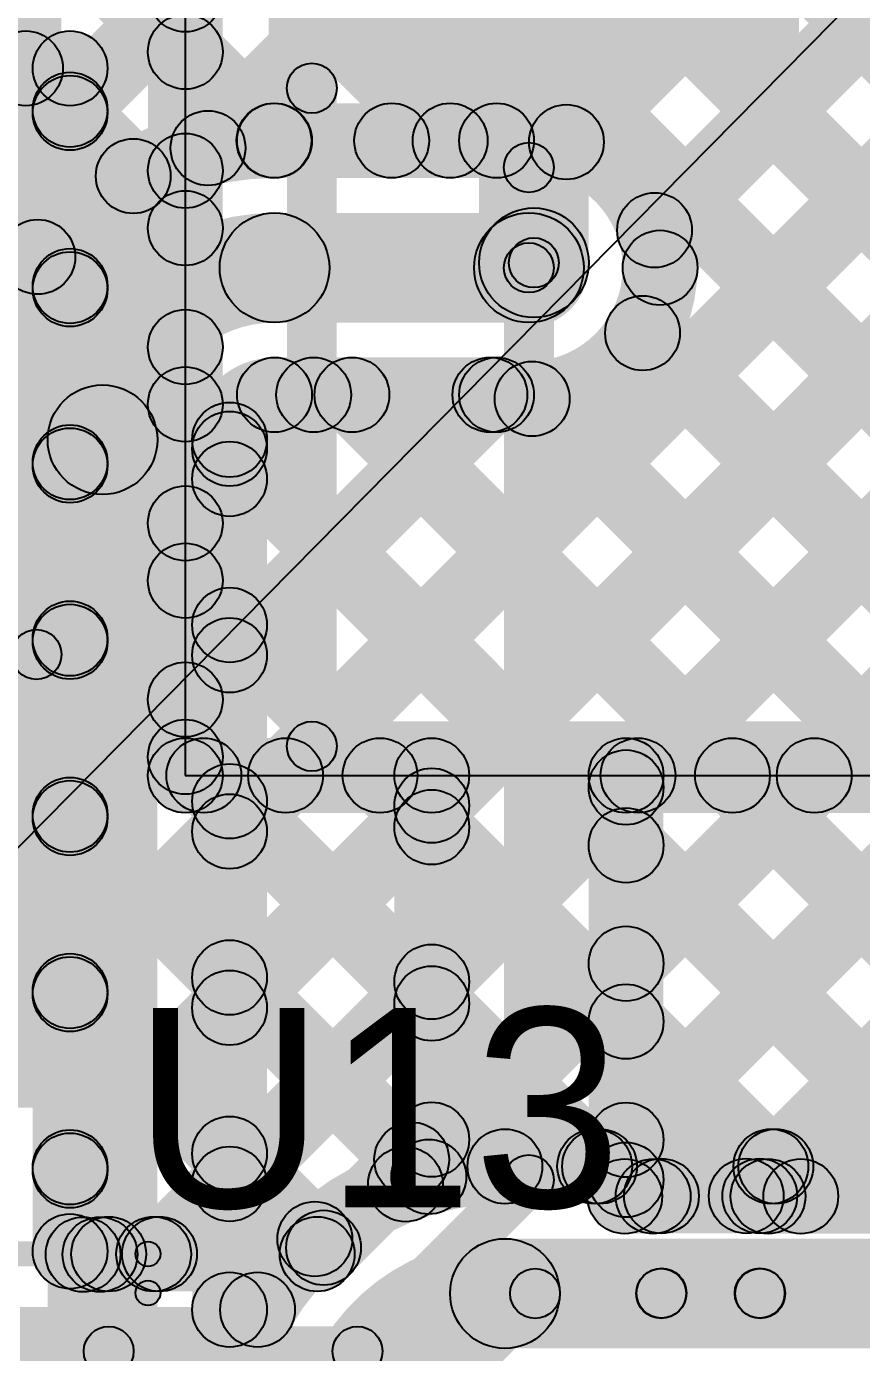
# Model space of a CAD drawing. Header units: millimetres. Extents: x 0 to 210, y 0 to 213.
# Drawn here: x 1.0148 to 1.1823, y 1.0369 to 1.3029 of the extents above; entities that cross this region are included whole.
import ezdxf

# ---------------------------------------------------------------- set-up
doc = ezdxf.new("R2010")
doc.units = ezdxf.units.MM
doc.header["$MEASUREMENT"] = 0
for name, color, linetype in [('BottomLayer', 5, 'Continuous'), ('TopLayer', 1, 'Continuous'), ('TopOverlay', 2, 'Continuous'), ('TopPaste', 8, 'Continuous'), ('TopSolder', 216, 'Continuous'), ('ViaHoleLayer', 16, 'Continuous')]:
    doc.layers.add(name, color=color, linetype=linetype)

# ---------------------------------------------------------------- blocks, each defined once
blk = doc.blocks.new('LT3652EDD_PBF_26')
at = {"layer": 'TopLayer'}
for points in [[(-0.04134, 0.04921), (-0.04134, 0.03937), (-0.0689, 0.03937), (-0.0689, 0.04921)], [(0.0689, 0.04921), (0.0689, 0.03937), (0.04134, 0.03937), (0.04134, 0.04921)], [(0.03248, 0.04685), (0.03248, -0.04685), (-0.03248, -0.04685), (-0.03248, 0.04685)], [(-0.04134, 0.0315), (-0.04134, 0.02165), (-0.0689, 0.02165), (-0.0689, 0.0315)], [(0.0689, 0.0315), (0.0689, 0.02165), (0.04134, 0.02165), (0.04134, 0.0315)], [(-0.04134, 0.01378), (-0.04134, 0.00394), (-0.0689, 0.00394), (-0.0689, 0.01378)], [(0.0689, 0.01378), (0.0689, 0.00394), (0.04134, 0.00394), (0.04134, 0.01378)], [(-0.04134, -0.00394), (-0.04134, -0.01378), (-0.0689, -0.01378), (-0.0689, -0.00394)], [(0.0689, -0.00394), (0.0689, -0.01378), (0.04134, -0.01378), (0.04134, -0.00394)], [(-0.04134, -0.02165), (-0.04134, -0.0315), (-0.0689, -0.0315), (-0.0689, -0.02165)], [(0.0689, -0.02165), (0.0689, -0.0315), (0.04134, -0.0315), (0.04134, -0.02165)], [(-0.04134, -0.03937), (-0.04134, -0.04921), (-0.0689, -0.04921), (-0.0689, -0.03937)], [(0.0689, -0.03937), (0.0689, -0.04921), (0.04134, -0.04921), (0.04134, -0.03937)]]:
    blk.add_hatch(color=1, dxfattribs=at).paths.add_polyline_path(points)
at = {"layer": 'TopOverlay'}
h = blk.add_hatch(color=2, dxfattribs=at)
edge = h.paths.add_edge_path()
edge.add_arc((-0.06309, 0.06383), 0.0025, 0, 360)
h = blk.add_hatch(color=2, dxfattribs=at)
edge = h.paths.add_edge_path()
edge.add_arc((-0.06309, 0.06383), 0.0025, 0, 360)
for points in [[(-0.06309, 0.06133), (-0.06309, 0.06633), (0.063, 0.06633), (0.063, 0.06133)], [(-0.06059, 0.056), (-0.06559, 0.056), (-0.06559, 0.06383), (-0.06059, 0.06383)], [(0.0655, 0.056), (0.0605, 0.056), (0.0605, 0.06383), (0.0655, 0.06383)], [(-0.06059, -0.06383), (-0.06559, -0.06383), (-0.06559, -0.056), (-0.06059, -0.056)], [(0.0655, -0.06383), (0.0605, -0.06383), (0.0605, -0.056), (0.0655, -0.056)], [(-0.06309, -0.06633), (-0.06309, -0.06133), (0.063, -0.06133), (0.063, -0.06633)]]:
    blk.add_hatch(color=2, dxfattribs=at).paths.add_polyline_path(points)
h = blk.add_hatch(color=2, dxfattribs=at)
edge = h.paths.add_edge_path()
edge.add_arc((0.063, 0.06383), 0.0025, 0, 360)
h = blk.add_hatch(color=2, dxfattribs=at)
edge = h.paths.add_edge_path()
edge.add_arc((0.063, 0.06383), 0.0025, 0, 360)
h = blk.add_hatch(color=2, dxfattribs=at)
edge = h.paths.add_edge_path()
edge.add_arc((-0.06309, 0.056), 0.0025, 0, 360)
h = blk.add_hatch(color=2, dxfattribs=at)
edge = h.paths.add_edge_path()
edge.add_arc((0.063, 0.056), 0.0025, 0, 360)
h = blk.add_hatch(color=2, dxfattribs=at)
edge = h.paths.add_edge_path()
edge.add_arc((-0.08091, 0.04591), 0.005, 0, 360)
h = blk.add_hatch(color=2, dxfattribs=at)
edge = h.paths.add_edge_path()
edge.add_arc((-0.07846, 0.04591), 0.005, 0, 360)
h = blk.add_hatch(color=2, dxfattribs=at)
edge = h.paths.add_edge_path()
edge.add_arc((-0.06309, -0.056), 0.0025, 0, 360)
h = blk.add_hatch(color=2, dxfattribs=at)
edge = h.paths.add_edge_path()
edge.add_arc((0.063, -0.056), 0.0025, 0, 360)
h = blk.add_hatch(color=2, dxfattribs=at)
edge = h.paths.add_edge_path()
edge.add_arc((-0.06309, -0.06383), 0.0025, 0, 360)
h = blk.add_hatch(color=2, dxfattribs=at)
edge = h.paths.add_edge_path()
edge.add_arc((-0.06309, -0.06383), 0.0025, 0, 360)
h = blk.add_hatch(color=2, dxfattribs=at)
edge = h.paths.add_edge_path()
edge.add_arc((0.063, -0.06383), 0.0025, 0, 360)
h = blk.add_hatch(color=2, dxfattribs=at)
edge = h.paths.add_edge_path()
edge.add_arc((0.063, -0.06383), 0.0025, 0, 360)
at = {"layer": 'TopPaste'}
for points in [[(-0.04134, 0.04921), (-0.04134, 0.03937), (-0.0689, 0.03937), (-0.0689, 0.04921)], [(0.0689, 0.04921), (0.0689, 0.03937), (0.04134, 0.03937), (0.04134, 0.04921)], [(0.03248, 0.04685), (0.03248, -0.04685), (-0.03248, -0.04685), (-0.03248, 0.04685)], [(-0.04134, 0.0315), (-0.04134, 0.02165), (-0.0689, 0.02165), (-0.0689, 0.0315)], [(0.0689, 0.0315), (0.0689, 0.02165), (0.04134, 0.02165), (0.04134, 0.0315)], [(-0.04134, 0.01378), (-0.04134, 0.00394), (-0.0689, 0.00394), (-0.0689, 0.01378)], [(0.0689, 0.01378), (0.0689, 0.00394), (0.04134, 0.00394), (0.04134, 0.01378)], [(-0.04134, -0.00394), (-0.04134, -0.01378), (-0.0689, -0.01378), (-0.0689, -0.00394)], [(0.0689, -0.00394), (0.0689, -0.01378), (0.04134, -0.01378), (0.04134, -0.00394)], [(-0.04134, -0.02165), (-0.04134, -0.0315), (-0.0689, -0.0315), (-0.0689, -0.02165)], [(0.0689, -0.02165), (0.0689, -0.0315), (0.04134, -0.0315), (0.04134, -0.02165)], [(-0.04134, -0.03937), (-0.04134, -0.04921), (-0.0689, -0.04921), (-0.0689, -0.03937)], [(0.0689, -0.03937), (0.0689, -0.04921), (0.04134, -0.04921), (0.04134, -0.03937)]]:
    blk.add_hatch(color=8, dxfattribs=at).paths.add_polyline_path(points)
at = {"layer": 'TopSolder'}
for points in [[(-0.03734, 0.05321), (-0.03734, 0.03537), (-0.0729, 0.03537), (-0.0729, 0.05321)], [(0.0729, 0.05321), (0.0729, 0.03537), (0.03734, 0.03537), (0.03734, 0.05321)], [(0.03648, 0.05085), (0.03648, -0.05085), (-0.03648, -0.05085), (-0.03648, 0.05085)], [(-0.03734, 0.0355), (-0.03734, 0.01765), (-0.0729, 0.01765), (-0.0729, 0.0355)], [(0.0729, 0.0355), (0.0729, 0.01765), (0.03734, 0.01765), (0.03734, 0.0355)], [(-0.03734, 0.01778), (-0.03734, -0.00006), (-0.0729, -0.00006), (-0.0729, 0.01778)], [(0.0729, 0.01778), (0.0729, -0.00006), (0.03734, -0.00006), (0.03734, 0.01778)], [(-0.03734, 0.00006), (-0.03734, -0.01778), (-0.0729, -0.01778), (-0.0729, 0.00006)], [(0.0729, 0.00006), (0.0729, -0.01778), (0.03734, -0.01778), (0.03734, 0.00006)], [(-0.03734, -0.01765), (-0.03734, -0.0355), (-0.0729, -0.0355), (-0.0729, -0.01765)], [(0.0729, -0.01765), (0.0729, -0.0355), (0.03734, -0.0355), (0.03734, -0.01765)], [(-0.03734, -0.03537), (-0.03734, -0.05321), (-0.0729, -0.05321), (-0.0729, -0.03537)], [(0.0729, -0.03537), (0.0729, -0.05321), (0.03734, -0.05321), (0.03734, -0.03537)]]:
    blk.add_hatch(color=216, dxfattribs=at).paths.add_polyline_path(points)
at = {"layer": 'TopOverlay', "const_width": 0.01}
blk.add_lwpolyline([(-0.07846, 0.04591, 1), (-0.08091, 0.04591, 1)], format="xyb", close=True, dxfattribs=at)
at = {"layer": 'TopOverlay'}
for centre, radius in [((-0.06309, 0.06383), 0.0025), ((-0.06309, 0.06383), 0.0025), ((0.063, 0.06383), 0.0025), ((0.063, 0.06383), 0.0025), ((-0.06309, 0.056), 0.0025), ((0.063, 0.056), 0.0025), ((-0.08091, 0.04591), 0.005), ((-0.07846, 0.04591), 0.005), ((-0.06309, -0.056), 0.0025), ((0.063, -0.056), 0.0025), ((-0.06309, -0.06383), 0.0025), ((-0.06309, -0.06383), 0.0025), ((0.063, -0.06383), 0.0025), ((0.063, -0.06383), 0.0025)]:
    blk.add_circle(centre, radius, dxfattribs=at)
blk = doc.blocks.new('SLF10145T_100M2R5_PF_33')
at = {"layer": 'TopLayer'}
blk.add_hatch(color=1, dxfattribs=at).paths.add_polyline_path([(0.11024, 0.06299), (0.20866, 0.06299), (0.20866, -0.06299), (0.11024, -0.06299)])
at = {"layer": 'TopOverlay'}
for points in [[(0.204, 0.209), (0.204, 0.199), (-0.166, 0.199), (-0.166, 0.209)], [(0.199, 0.204), (0.209, 0.204), (0.209, 0.072), (0.199, 0.072)]]:
    blk.add_hatch(color=2, dxfattribs=at).paths.add_polyline_path(points)
h = blk.add_hatch(color=2, dxfattribs=at)
edge = h.paths.add_edge_path()
edge.add_arc((0.204, 0.204), 0.005, 0, 360)
h = blk.add_hatch(color=2, dxfattribs=at)
edge = h.paths.add_edge_path()
edge.add_arc((0.204, 0.204), 0.005, 0, 360)
h = blk.add_hatch(color=2, dxfattribs=at)
edge = h.paths.add_edge_path()
edge.add_arc((0.204, 0.072), 0.005, 0, 360)
at = {"layer": 'TopPaste'}
blk.add_hatch(color=8, dxfattribs=at).paths.add_polyline_path([(0.11024, 0.06299), (0.20866, 0.06299), (0.20866, -0.06299), (0.11024, -0.06299)])
at = {"layer": 'TopSolder'}
blk.add_hatch(color=216, dxfattribs=at).paths.add_polyline_path([(0.10624, 0.06699), (0.21266, 0.06699), (0.21266, -0.06699), (0.10624, -0.06699)])
at = {"layer": 'TopOverlay'}
for centre in [(0.204, 0.204), (0.204, 0.204), (0.204, 0.072)]:
    blk.add_circle(centre, 0.005, dxfattribs=at)
blk = doc.blocks.new('DO_214AC_38')
at = {"layer": 'TopOverlay'}
for points in [[(-0.194, -0.06496), (-0.13512, -0.06496), (-0.13512, 0.06496), (-0.194, 0.06496)], [(-0.13598, -0.06496), (-0.09354, -0.06496), (-0.09354, -0.04591), (-0.13598, -0.04591)], [(-0.10307, -0.06476), (-0.10307, -0.05476), (0.1126, -0.05476), (0.1126, -0.06476)]]:
    blk.add_hatch(color=2, dxfattribs=at).paths.add_polyline_path(points)
h = blk.add_hatch(color=2, dxfattribs=at)
edge = h.paths.add_edge_path()
edge.add_arc((-0.10307, -0.05976), 0.005, 0, 360)
blk.add_circle((-0.10307, -0.05976), 0.005, dxfattribs=at)

msp = doc.modelspace()

# ---------------------------------------------------------------- hatches: boundary and pattern name
at = {"layer": 'BottomLayer'}
for points in [[(0.64382, 1.65463), (0.65442, 1.66524), (1.04147, 1.2782), (1.03086, 1.26759)], [(0.6779, 1.65591), (0.68851, 1.66651), (1.0697, 1.28532), (1.0591, 1.27471)], [(0.60956, 1.65353), (0.62017, 1.66414), (1.02232, 1.26199), (1.01171, 1.25138)], [(0.7521, 1.0042), (0.74149, 1.0148), (1.29749, 1.5708), (1.3081, 1.5602)], [(1.05646, 1.2732), (1.04585, 1.28381), (1.33285, 1.5708), (1.34345, 1.5602)], [(1.09332, 1.27471), (1.08271, 1.28532), (1.3682, 1.5708), (1.37881, 1.5602)], [(1.12839, 1.27442), (1.11778, 1.28503), (1.40356, 1.5708), (1.41416, 1.5602)], [(1.14606, 1.25674), (1.13546, 1.26735), (1.43891, 1.5708), (1.44952, 1.5602)], [(1.0608, 1.13613), (1.0502, 1.14673), (1.41802, 1.51455), (1.42862, 1.50394)], [(1.0608, 1.10077), (1.0502, 1.11138), (1.4122, 1.47338), (1.4228, 1.46277)], [(1.0608, 1.06541), (1.0502, 1.07602), (1.4122, 1.43802), (1.4228, 1.42741)], [(1.0552, 1.42003), (1.0658, 1.43064), (1.3138, 1.18264), (1.3032, 1.17203)], [(1.09609, 1.06535), (1.08548, 1.07595), (1.4122, 1.40267), (1.4228, 1.39206)], [(1.09609, 1.06535), (1.08548, 1.07595), (1.4122, 1.40267), (1.4228, 1.39206)], [(1.0552, 1.38467), (1.0658, 1.39528), (1.3138, 1.14728), (1.3032, 1.13667)], [(1.13504, 1.06894), (1.12443, 1.07954), (1.4122, 1.36731), (1.4228, 1.3567)], [(1.05309, 1.35142), (1.0637, 1.36203), (1.3138, 1.11192), (1.3032, 1.10132)], [(1.03653, 1.33263), (1.04714, 1.34323), (1.10506, 1.28532), (1.09445, 1.27471)], [(0.71674, 1.0042), (0.70614, 1.0148), (1.03298, 1.34165), (1.04359, 1.33104)], [(1.06451, 1.27251), (1.06451, 1.28751), (1.10907, 1.28751), (1.10907, 1.27251)], [(1.06451, 1.24351), (1.06451, 1.26551), (1.11555, 1.26551), (1.11555, 1.24351)], [(1.13306, 1.2361), (1.14367, 1.24671), (1.31369, 1.07668), (1.30309, 1.06607)], [(1.0608, 1.20684), (1.0502, 1.21744), (1.06707, 1.23432), (1.07768, 1.22371)], [(1.0608, 1.17148), (1.0502, 1.18209), (1.10243, 1.23432), (1.11303, 1.22371)], [(1.06451, 1.22151), (1.06451, 1.23651), (1.10907, 1.23651), (1.10907, 1.22151)], [(1.07474, 1.22371), (1.08535, 1.23432), (1.2395, 1.08016), (1.2289, 1.06955)], [(1.1109, 1.22291), (1.12151, 1.23351), (1.30104, 1.05398), (1.29043, 1.04337)], [(1.0502, 1.2129), (1.0608, 1.2235), (1.20476, 1.07954), (1.19416, 1.06894)], [(1.041, 1.016), (1.019, 1.016), (1.019, 1.22), (1.041, 1.22)], [(1.063, 1.0455), (1.048, 1.0455), (1.048, 1.22), (1.063, 1.22)], [(1.17039, 1.06894), (1.15978, 1.07954), (1.29961, 1.21937), (1.31022, 1.20876)], [(1.0502, 1.17754), (1.0608, 1.18815), (1.16941, 1.07954), (1.1588, 1.06894)], [(1.0502, 1.14219), (1.0608, 1.15279), (1.13405, 1.07954), (1.12345, 1.06894)], [(1.0502, 1.10683), (1.0608, 1.11744), (1.10077, 1.07747), (1.09017, 1.06686)], [(1.0502, 1.07148), (1.0608, 1.08208), (1.0779, 1.06498), (1.0673, 1.05438)], [(1.11074, 1.06674), (1.11074, 1.08174), (1.22452, 1.08174), (1.22452, 1.06674)], [(1.11074, 1.03774), (1.11074, 1.05974), (1.231, 1.05974), (1.231, 1.03774)], [(1.0555, 1.038), (1.0555, 1.053), (1.0611, 1.053), (1.0611, 1.038)]]:
    msp.add_hatch(color=5, dxfattribs=at).paths.add_polyline_path(points)
h = msp.add_hatch(color=5, dxfattribs=at)
edge = h.paths.add_edge_path()
edge.add_arc((1.0644, 1.28001), 0.0075, 0, 360)
h = msp.add_hatch(color=5, dxfattribs=at)
edge = h.paths.add_edge_path()
edge.add_arc((1.06451, 1.28001), 0.0075, 0, 360)
h = msp.add_hatch(color=5, dxfattribs=at)
edge = h.paths.add_edge_path()
edge.add_arc((1.06451, 1.28001), 0.0075, 0, 360)
h = msp.add_hatch(color=5, dxfattribs=at)
edge = h.paths.add_edge_path()
edge.add_arc((1.08802, 1.28001), 0.0075, 0, 360)
h = msp.add_hatch(color=5, dxfattribs=at)
edge = h.paths.add_edge_path()
edge.add_arc((1.09975, 1.28001), 0.0075, 0, 360)
h = msp.add_hatch(color=5, dxfattribs=at)
edge = h.paths.add_edge_path()
edge.add_arc((1.10907, 1.28001), 0.0075, 0, 360)
h = msp.add_hatch(color=5, dxfattribs=at)
edge = h.paths.add_edge_path()
edge.add_arc((1.10907, 1.28001), 0.0075, 0, 360)
h = msp.add_hatch(color=5, dxfattribs=at)
edge = h.paths.add_edge_path()
edge.add_arc((1.05116, 1.27851), 0.0075, 0, 360)
h = msp.add_hatch(color=5, dxfattribs=at)
edge = h.paths.add_edge_path()
edge.add_arc((1.12308, 1.27972), 0.0075, 0, 360)
h = msp.add_hatch(color=5, dxfattribs=at)
edge = h.paths.add_edge_path()
edge.add_arc((1.03616, 1.27289), 0.0075, 0, 360)
h = msp.add_hatch(color=5, dxfattribs=at)
edge = h.paths.add_edge_path()
edge.add_arc((1.14076, 1.26204), 0.0075, 0, 360)
h = msp.add_hatch(color=5, dxfattribs=at)
edge = h.paths.add_edge_path()
edge.add_arc((1.11555, 1.25451), 0.01181, 0, 360)
h = msp.add_hatch(color=5, dxfattribs=at)
edge = h.paths.add_edge_path()
edge.add_arc((1.01702, 1.25668), 0.0075, 0, 360)
h = msp.add_hatch(color=5, dxfattribs=at)
edge = h.paths.add_edge_path()
edge.add_arc((1.06451, 1.25451), 0.011, 0, 360)
h = msp.add_hatch(color=5, dxfattribs=at)
edge = h.paths.add_edge_path()
edge.add_arc((1.06451, 1.25451), 0.011, 0, 360)
h = msp.add_hatch(color=5, dxfattribs=at)
edge = h.paths.add_edge_path()
edge.add_arc((1.11555, 1.25451), 0.011, 0, 360)
h = msp.add_hatch(color=5, dxfattribs=at)
edge = h.paths.add_edge_path()
edge.add_arc((1.14186, 1.25451), 0.0075, 0, 360)
h = msp.add_hatch(color=5, dxfattribs=at)
edge = h.paths.add_edge_path()
edge.add_arc((1.14186, 1.25451), 0.0075, 0, 360)
h = msp.add_hatch(color=5, dxfattribs=at)
edge = h.paths.add_edge_path()
edge.add_arc((1.13836, 1.2414), 0.0075, 0, 360)
h = msp.add_hatch(color=5, dxfattribs=at)
edge = h.paths.add_edge_path()
edge.add_arc((1.06451, 1.22901), 0.0075, 0, 360)
h = msp.add_hatch(color=5, dxfattribs=at)
edge = h.paths.add_edge_path()
edge.add_arc((1.06451, 1.22901), 0.0075, 0, 360)
h = msp.add_hatch(color=5, dxfattribs=at)
edge = h.paths.add_edge_path()
edge.add_arc((1.07237, 1.22901), 0.0075, 0, 360)
h = msp.add_hatch(color=5, dxfattribs=at)
edge = h.paths.add_edge_path()
edge.add_arc((1.08004, 1.22901), 0.0075, 0, 360)
h = msp.add_hatch(color=5, dxfattribs=at)
edge = h.paths.add_edge_path()
edge.add_arc((1.10773, 1.22901), 0.0075, 0, 360)
h = msp.add_hatch(color=5, dxfattribs=at)
edge = h.paths.add_edge_path()
edge.add_arc((1.10907, 1.22901), 0.0075, 0, 360)
h = msp.add_hatch(color=5, dxfattribs=at)
edge = h.paths.add_edge_path()
edge.add_arc((1.10907, 1.22901), 0.0075, 0, 360)
h = msp.add_hatch(color=5, dxfattribs=at)
edge = h.paths.add_edge_path()
edge.add_arc((1.1162, 1.22821), 0.0075, 0, 360)
h = msp.add_hatch(color=5, dxfattribs=at)
edge = h.paths.add_edge_path()
edge.add_arc((1.03, 1.22), 0.011, 0, 360)
h = msp.add_hatch(color=5, dxfattribs=at)
edge = h.paths.add_edge_path()
edge.add_arc((1.03, 1.22), 0.011, 0, 360)
h = msp.add_hatch(color=5, dxfattribs=at)
edge = h.paths.add_edge_path()
edge.add_arc((1.0555, 1.22), 0.0075, 0, 360)
h = msp.add_hatch(color=5, dxfattribs=at)
edge = h.paths.add_edge_path()
edge.add_arc((1.0555, 1.22), 0.0075, 0, 360)
h = msp.add_hatch(color=5, dxfattribs=at)
edge = h.paths.add_edge_path()
edge.add_arc((1.0555, 1.2182), 0.0075, 0, 360)
h = msp.add_hatch(color=5, dxfattribs=at)
edge = h.paths.add_edge_path()
edge.add_arc((1.0555, 1.21214), 0.0075, 0, 360)
h = msp.add_hatch(color=5, dxfattribs=at)
edge = h.paths.add_edge_path()
edge.add_arc((1.0555, 1.18285), 0.0075, 0, 360)
h = msp.add_hatch(color=5, dxfattribs=at)
edge = h.paths.add_edge_path()
edge.add_arc((1.0555, 1.17678), 0.0075, 0, 360)
h = msp.add_hatch(color=5, dxfattribs=at)
edge = h.paths.add_edge_path()
edge.add_arc((1.0555, 1.14749), 0.0075, 0, 360)
h = msp.add_hatch(color=5, dxfattribs=at)
edge = h.paths.add_edge_path()
edge.add_arc((1.0555, 1.14143), 0.0075, 0, 360)
h = msp.add_hatch(color=5, dxfattribs=at)
edge = h.paths.add_edge_path()
edge.add_arc((1.0555, 1.11213), 0.0075, 0, 360)
h = msp.add_hatch(color=5, dxfattribs=at)
edge = h.paths.add_edge_path()
edge.add_arc((1.0555, 1.10607), 0.0075, 0, 360)
h = msp.add_hatch(color=5, dxfattribs=at)
edge = h.paths.add_edge_path()
edge.add_arc((1.0555, 1.07678), 0.0075, 0, 360)
h = msp.add_hatch(color=5, dxfattribs=at)
edge = h.paths.add_edge_path()
edge.add_arc((1.11074, 1.07424), 0.0075, 0, 360)
h = msp.add_hatch(color=5, dxfattribs=at)
edge = h.paths.add_edge_path()
edge.add_arc((1.11074, 1.07424), 0.0075, 0, 360)
h = msp.add_hatch(color=5, dxfattribs=at)
edge = h.paths.add_edge_path()
edge.add_arc((1.12875, 1.07424), 0.0075, 0, 360)
h = msp.add_hatch(color=5, dxfattribs=at)
edge = h.paths.add_edge_path()
edge.add_arc((1.12973, 1.07424), 0.0075, 0, 360)
h = msp.add_hatch(color=5, dxfattribs=at)
edge = h.paths.add_edge_path()
edge.add_arc((1.1641, 1.07424), 0.0075, 0, 360)
h = msp.add_hatch(color=5, dxfattribs=at)
edge = h.paths.add_edge_path()
edge.add_arc((1.16509, 1.07424), 0.0075, 0, 360)
h = msp.add_hatch(color=5, dxfattribs=at)
edge = h.paths.add_edge_path()
edge.add_arc((1.0555, 1.07072), 0.0075, 0, 360)
h = msp.add_hatch(color=5, dxfattribs=at)
edge = h.paths.add_edge_path()
edge.add_arc((1.09079, 1.07065), 0.0075, 0, 360)
h = msp.add_hatch(color=5, dxfattribs=at)
edge = h.paths.add_edge_path()
edge.add_arc((1.09079, 1.07065), 0.0075, 0, 360)
h = msp.add_hatch(color=5, dxfattribs=at)
edge = h.paths.add_edge_path()
edge.add_arc((1.09547, 1.07217), 0.0075, 0, 360)
h = msp.add_hatch(color=5, dxfattribs=at)
edge = h.paths.add_edge_path()
edge.add_arc((1.0726, 1.05968), 0.0075, 0, 360)
h = msp.add_hatch(color=5, dxfattribs=at)
edge = h.paths.add_edge_path()
edge.add_arc((1.11074, 1.04874), 0.011, 0, 360)
h = msp.add_hatch(color=5, dxfattribs=at)
edge = h.paths.add_edge_path()
edge.add_arc((1.11074, 1.04874), 0.011, 0, 360)
h = msp.add_hatch(color=5, dxfattribs=at)
edge = h.paths.add_edge_path()
edge.add_arc((1.0555, 1.0455), 0.0075, 0, 360)
h = msp.add_hatch(color=5, dxfattribs=at)
edge = h.paths.add_edge_path()
edge.add_arc((1.0555, 1.0455), 0.0075, 0, 360)
h = msp.add_hatch(color=5, dxfattribs=at)
edge = h.paths.add_edge_path()
edge.add_arc((1.0611, 1.0455), 0.0075, 0, 360)
h = msp.add_hatch(color=5, dxfattribs=at)
edge = h.paths.add_edge_path()
edge.add_arc((1.0611, 1.0455), 0.0075, 0, 360)
at = {"layer": 'TopLayer'}
for points in [[(1.12755, 1.25551), (1.10555, 1.25551), (1.10555, 1.36251), (1.12755, 1.36251)], [(1.05411, 1.15266), (1.03911, 1.15266), (1.03911, 1.34091), (1.05411, 1.34091)], [(1.0095, 1.3243), (1.02011, 1.33491), (1.05191, 1.30311), (1.0413, 1.2925)], [(1.00174, 1.2892), (0.99114, 1.2998), (1.00722, 1.31588), (1.01782, 1.30528)], [(0.99317, 1.30528), (1.00378, 1.31588), (1.01986, 1.2998), (1.00925, 1.2892)], [(1.0288, 1.2809), (1.0182, 1.29151), (1.0413, 1.31461), (1.05191, 1.30401)], [(0.8765, 1.287), (0.8765, 1.302), (1.0235, 1.302), (1.0235, 1.287)], [(1.031, 1.05721), (1.016, 1.05721), (1.016, 1.2945), (1.031, 1.2945)], [(1.0182, 1.28025), (1.0288, 1.29086), (1.05191, 1.26775), (1.0413, 1.25715)], [(1.0288, 1.24555), (1.0182, 1.25615), (1.0413, 1.27926), (1.05191, 1.26865)], [(1.12055, 1.25451), (1.11055, 1.25451), (1.11055, 1.2746), (1.12055, 1.2746)], [(1.11909, 1.25098), (1.11202, 1.25805), (1.11302, 1.25905), (1.12009, 1.25198)], [(1.0182, 1.2449), (1.0288, 1.2555), (1.05191, 1.2324), (1.0413, 1.22179)], [(1.12055, 1.07155), (1.11055, 1.07155), (1.11055, 1.25451), (1.12055, 1.25451)], [(1.0288, 1.21019), (1.0182, 1.2208), (1.0413, 1.2439), (1.05191, 1.2333)], [(1.0182, 1.20954), (1.0288, 1.22015), (1.05191, 1.19704), (1.0413, 1.18644)], [(1.0288, 1.17484), (1.0182, 1.18544), (1.0413, 1.20855), (1.05191, 1.19794)], [(1.0182, 1.17419), (1.0288, 1.18479), (1.05191, 1.16169), (1.0413, 1.15108)], [(1.0288, 1.13948), (1.0182, 1.15009), (1.0413, 1.17319), (1.05191, 1.16259)], [(1.04661, 1.14516), (1.04661, 1.16016), (1.09605, 1.16016), (1.09605, 1.14516)], [(1.13505, 1.14516), (1.13505, 1.16016), (1.50266, 1.16016), (1.50266, 1.14516)], [(1.0288, 1.10413), (1.0182, 1.11473), (1.06143, 1.15796), (1.07204, 1.14736)], [(1.04503, 1.14736), (1.05563, 1.15796), (1.10135, 1.11224), (1.09075, 1.10164)], [(1.08038, 1.14736), (1.09099, 1.15796), (1.10135, 1.1476), (1.09075, 1.13699)], [(1.14035, 1.10961), (1.12975, 1.12022), (1.1675, 1.15796), (1.1781, 1.14736)], [(1.14035, 1.14497), (1.12975, 1.15557), (1.13214, 1.15796), (1.14275, 1.14736)], [(1.14035, 1.10961), (1.12975, 1.12022), (1.1675, 1.15796), (1.1781, 1.14736)], [(1.14035, 1.07426), (1.12975, 1.08486), (1.20285, 1.15796), (1.21346, 1.14736)], [(1.15109, 1.14736), (1.1617, 1.15796), (1.2395, 1.08016), (1.2289, 1.06955)], [(1.16446, 1.06301), (1.15386, 1.07361), (1.23821, 1.15796), (1.24881, 1.14736)], [(1.0288, 1.06877), (1.0182, 1.07938), (1.09075, 1.15193), (1.10135, 1.14132)], [(1.10355, 1.07963), (1.08855, 1.07963), (1.08855, 1.15266), (1.10355, 1.15266)], [(1.14255, 1.07155), (1.12755, 1.07155), (1.12755, 1.15266), (1.14255, 1.15266)], [(1.0182, 1.13883), (1.0288, 1.14944), (1.09733, 1.08091), (1.08673, 1.0703)], [(1.12975, 1.13335), (1.14035, 1.14395), (1.21076, 1.07354), (1.20016, 1.06294)], [(1.04674, 1.05135), (1.03613, 1.06195), (1.09075, 1.11657), (1.10135, 1.10597)], [(1.0182, 1.10348), (1.0288, 1.11408), (1.07965, 1.06323), (1.06905, 1.05262)], [(1.12975, 1.09799), (1.14035, 1.1086), (1.17541, 1.07354), (1.1648, 1.06294)], [(1.07838, 1.05135), (1.06777, 1.06195), (1.09075, 1.08493), (1.10135, 1.07433)], [(1.0182, 1.06812), (1.0288, 1.07873), (1.04558, 1.06195), (1.03497, 1.05135)], [(1.08469, 1.03361), (1.07761, 1.04069), (1.11202, 1.07509), (1.11909, 1.06802)], [(1.13477, 1.06074), (1.13477, 1.07574), (1.14048, 1.07574), (1.14048, 1.06074)], [(1.14214, 1.06081), (1.14214, 1.07581), (1.16186, 1.07581), (1.16186, 1.06081)], [(1.16352, 1.06074), (1.16352, 1.07574), (1.21334, 1.07574), (1.21334, 1.06074)], [(1.0261, 1.04907), (1.0261, 1.06407), (1.02949, 1.06407), (1.02949, 1.04907)], [(1.03124, 1.04915), (1.03124, 1.06415), (1.07307, 1.06415), (1.07307, 1.04915)], [(1.11678, 1.04374), (1.11678, 1.05374), (1.14207, 1.05374), (1.14207, 1.04374)], [(1.14214, 1.04381), (1.14214, 1.05381), (1.16186, 1.05381), (1.16186, 1.04381)], [(1.16193, 1.04374), (1.16193, 1.05374), (1.231, 1.05374), (1.231, 1.04374)], [(1.09101, 1.0159), (1.08394, 1.02297), (1.11325, 1.05228), (1.12032, 1.0452)], [(1.1456, 1.0452), (1.13853, 1.05228), (1.1386, 1.05235), (1.14567, 1.04528)], [(1.15833, 1.04528), (1.1654, 1.05235), (1.16547, 1.05228), (1.1584, 1.0452)], [(1.03124, 1.03215), (1.03124, 1.04215), (1.08115, 1.04215), (1.08115, 1.03215)]]:
    msp.add_hatch(color=1, dxfattribs=at).paths.add_polyline_path(points)
h = msp.add_hatch(color=1, dxfattribs=at)
edge = h.paths.add_edge_path()
edge.add_arc((1.04661, 1.30931), 0.0075, 0, 360)
h = msp.add_hatch(color=1, dxfattribs=at)
edge = h.paths.add_edge_path()
edge.add_arc((1.04661, 1.29781), 0.0075, 0, 360)
h = msp.add_hatch(color=1, dxfattribs=at)
edge = h.paths.add_edge_path()
edge.add_arc((1.01456, 1.2945), 0.0075, 0, 360)
h = msp.add_hatch(color=1, dxfattribs=at)
edge = h.paths.add_edge_path()
edge.add_arc((1.0235, 1.2945), 0.0075, 0, 360)
h = msp.add_hatch(color=1, dxfattribs=at)
edge = h.paths.add_edge_path()
edge.add_arc((1.0235, 1.2945), 0.0075, 0, 360)
h = msp.add_hatch(color=1, dxfattribs=at)
edge = h.paths.add_edge_path()
edge.add_arc((1.0235, 1.28621), 0.0075, 0, 360)
h = msp.add_hatch(color=1, dxfattribs=at)
edge = h.paths.add_edge_path()
edge.add_arc((1.0235, 1.28556), 0.0075, 0, 360)
h = msp.add_hatch(color=1, dxfattribs=at)
edge = h.paths.add_edge_path()
edge.add_arc((1.04661, 1.27396), 0.0075, 0, 360)
h = msp.add_hatch(color=1, dxfattribs=at)
edge = h.paths.add_edge_path()
edge.add_arc((1.11555, 1.2746), 0.005, 0, 360)
h = msp.add_hatch(color=1, dxfattribs=at)
edge = h.paths.add_edge_path()
edge.add_arc((1.04661, 1.26245), 0.0075, 0, 360)
h = msp.add_hatch(color=1, dxfattribs=at)
edge = h.paths.add_edge_path()
edge.add_arc((1.11555, 1.25451), 0.01181, 0, 360)
h = msp.add_hatch(color=1, dxfattribs=at)
edge = h.paths.add_edge_path()
edge.add_arc((1.11655, 1.25551), 0.011, 0, 360)
h = msp.add_hatch(color=1, dxfattribs=at)
edge = h.paths.add_edge_path()
edge.add_arc((1.0235, 1.25085), 0.0075, 0, 360)
h = msp.add_hatch(color=1, dxfattribs=at)
edge = h.paths.add_edge_path()
edge.add_arc((1.11555, 1.25451), 0.005, 0, 360)
h = msp.add_hatch(color=1, dxfattribs=at)
edge = h.paths.add_edge_path()
edge.add_arc((1.11555, 1.25451), 0.005, 0, 360)
h = msp.add_hatch(color=1, dxfattribs=at)
edge = h.paths.add_edge_path()
edge.add_arc((1.11555, 1.25451), 0.005, 0, 360)
h = msp.add_hatch(color=1, dxfattribs=at)
edge = h.paths.add_edge_path()
edge.add_arc((1.11655, 1.25551), 0.005, 0, 360)
h = msp.add_hatch(color=1, dxfattribs=at)
edge = h.paths.add_edge_path()
edge.add_arc((1.0235, 1.2502), 0.0075, 0, 360)
h = msp.add_hatch(color=1, dxfattribs=at)
edge = h.paths.add_edge_path()
edge.add_arc((1.04661, 1.2386), 0.0075, 0, 360)
h = msp.add_hatch(color=1, dxfattribs=at)
edge = h.paths.add_edge_path()
edge.add_arc((1.04661, 1.2271), 0.0075, 0, 360)
h = msp.add_hatch(color=1, dxfattribs=at)
edge = h.paths.add_edge_path()
edge.add_arc((1.0235, 1.21549), 0.0075, 0, 360)
h = msp.add_hatch(color=1, dxfattribs=at)
edge = h.paths.add_edge_path()
edge.add_arc((1.0235, 1.21485), 0.0075, 0, 360)
h = msp.add_hatch(color=1, dxfattribs=at)
edge = h.paths.add_edge_path()
edge.add_arc((1.04661, 1.20324), 0.0075, 0, 360)
h = msp.add_hatch(color=1, dxfattribs=at)
edge = h.paths.add_edge_path()
edge.add_arc((1.04661, 1.19174), 0.0075, 0, 360)
h = msp.add_hatch(color=1, dxfattribs=at)
edge = h.paths.add_edge_path()
edge.add_arc((1.0235, 1.18014), 0.0075, 0, 360)
h = msp.add_hatch(color=1, dxfattribs=at)
edge = h.paths.add_edge_path()
edge.add_arc((1.0235, 1.17949), 0.0075, 0, 360)
h = msp.add_hatch(color=1, dxfattribs=at)
edge = h.paths.add_edge_path()
edge.add_arc((1.04661, 1.16789), 0.0075, 0, 360)
h = msp.add_hatch(color=1, dxfattribs=at)
edge = h.paths.add_edge_path()
edge.add_arc((1.04661, 1.15638), 0.0075, 0, 360)
h = msp.add_hatch(color=1, dxfattribs=at)
edge = h.paths.add_edge_path()
edge.add_arc((1.04661, 1.15266), 0.0075, 0, 360)
h = msp.add_hatch(color=1, dxfattribs=at)
edge = h.paths.add_edge_path()
edge.add_arc((1.04661, 1.15266), 0.0075, 0, 360)
h = msp.add_hatch(color=1, dxfattribs=at)
edge = h.paths.add_edge_path()
edge.add_arc((1.05033, 1.15266), 0.0075, 0, 360)
h = msp.add_hatch(color=1, dxfattribs=at)
edge = h.paths.add_edge_path()
edge.add_arc((1.06673, 1.15266), 0.0075, 0, 360)
h = msp.add_hatch(color=1, dxfattribs=at)
edge = h.paths.add_edge_path()
edge.add_arc((1.08568, 1.15266), 0.0075, 0, 360)
h = msp.add_hatch(color=1, dxfattribs=at)
edge = h.paths.add_edge_path()
edge.add_arc((1.09605, 1.15266), 0.0075, 0, 360)
h = msp.add_hatch(color=1, dxfattribs=at)
edge = h.paths.add_edge_path()
edge.add_arc((1.09605, 1.15266), 0.0075, 0, 360)
h = msp.add_hatch(color=1, dxfattribs=at)
edge = h.paths.add_edge_path()
edge.add_arc((1.13505, 1.15266), 0.0075, 0, 360)
h = msp.add_hatch(color=1, dxfattribs=at)
edge = h.paths.add_edge_path()
edge.add_arc((1.13505, 1.15266), 0.0075, 0, 360)
h = msp.add_hatch(color=1, dxfattribs=at)
edge = h.paths.add_edge_path()
edge.add_arc((1.13744, 1.15266), 0.0075, 0, 360)
h = msp.add_hatch(color=1, dxfattribs=at)
edge = h.paths.add_edge_path()
edge.add_arc((1.15639, 1.15266), 0.0075, 0, 360)
h = msp.add_hatch(color=1, dxfattribs=at)
edge = h.paths.add_edge_path()
edge.add_arc((1.1728, 1.15266), 0.0075, 0, 360)
h = msp.add_hatch(color=1, dxfattribs=at)
edge = h.paths.add_edge_path()
edge.add_arc((1.1728, 1.15266), 0.0075, 0, 360)
h = msp.add_hatch(color=1, dxfattribs=at)
edge = h.paths.add_edge_path()
edge.add_arc((1.13505, 1.15027), 0.0075, 0, 360)
h = msp.add_hatch(color=1, dxfattribs=at)
edge = h.paths.add_edge_path()
edge.add_arc((1.0235, 1.14478), 0.0075, 0, 360)
h = msp.add_hatch(color=1, dxfattribs=at)
edge = h.paths.add_edge_path()
edge.add_arc((1.09605, 1.14662), 0.0075, 0, 360)
h = msp.add_hatch(color=1, dxfattribs=at)
edge = h.paths.add_edge_path()
edge.add_arc((1.0235, 1.14413), 0.0075, 0, 360)
h = msp.add_hatch(color=1, dxfattribs=at)
edge = h.paths.add_edge_path()
edge.add_arc((1.09605, 1.14229), 0.0075, 0, 360)
h = msp.add_hatch(color=1, dxfattribs=at)
edge = h.paths.add_edge_path()
edge.add_arc((1.13505, 1.13865), 0.0075, 0, 360)
h = msp.add_hatch(color=1, dxfattribs=at)
edge = h.paths.add_edge_path()
edge.add_arc((1.13505, 1.11491), 0.0075, 0, 360)
h = msp.add_hatch(color=1, dxfattribs=at)
edge = h.paths.add_edge_path()
edge.add_arc((1.13505, 1.11491), 0.0075, 0, 360)
h = msp.add_hatch(color=1, dxfattribs=at)
edge = h.paths.add_edge_path()
edge.add_arc((1.09605, 1.11127), 0.0075, 0, 360)
h = msp.add_hatch(color=1, dxfattribs=at)
edge = h.paths.add_edge_path()
edge.add_arc((1.0235, 1.10943), 0.0075, 0, 360)
h = msp.add_hatch(color=1, dxfattribs=at)
edge = h.paths.add_edge_path()
edge.add_arc((1.0235, 1.10878), 0.0075, 0, 360)
h = msp.add_hatch(color=1, dxfattribs=at)
edge = h.paths.add_edge_path()
edge.add_arc((1.09605, 1.10694), 0.0075, 0, 360)
h = msp.add_hatch(color=1, dxfattribs=at)
edge = h.paths.add_edge_path()
edge.add_arc((1.13505, 1.10329), 0.0075, 0, 360)
h = msp.add_hatch(color=1, dxfattribs=at)
edge = h.paths.add_edge_path()
edge.add_arc((1.09605, 1.07963), 0.0075, 0, 360)
h = msp.add_hatch(color=1, dxfattribs=at)
edge = h.paths.add_edge_path()
edge.add_arc((1.09605, 1.07963), 0.0075, 0, 360)
h = msp.add_hatch(color=1, dxfattribs=at)
edge = h.paths.add_edge_path()
edge.add_arc((1.13505, 1.07956), 0.0075, 0, 360)
h = msp.add_hatch(color=1, dxfattribs=at)
edge = h.paths.add_edge_path()
edge.add_arc((1.09203, 1.07561), 0.0075, 0, 360)
h = msp.add_hatch(color=1, dxfattribs=at)
edge = h.paths.add_edge_path()
edge.add_arc((1.0235, 1.07407), 0.0075, 0, 360)
h = msp.add_hatch(color=1, dxfattribs=at)
edge = h.paths.add_edge_path()
edge.add_arc((1.0235, 1.07342), 0.0075, 0, 360)
h = msp.add_hatch(color=1, dxfattribs=at)
edge = h.paths.add_edge_path()
edge.add_arc((1.13505, 1.07155), 0.0075, 0, 360)
h = msp.add_hatch(color=1, dxfattribs=at)
edge = h.paths.add_edge_path()
edge.add_arc((1.13505, 1.07155), 0.0075, 0, 360)
h = msp.add_hatch(color=1, dxfattribs=at)
edge = h.paths.add_edge_path()
edge.add_arc((1.13505, 1.07155), 0.0075, 0, 360)
h = msp.add_hatch(color=1, dxfattribs=at)
edge = h.paths.add_edge_path()
edge.add_arc((1.11555, 1.07155), 0.005, 0, 360)
h = msp.add_hatch(color=1, dxfattribs=at)
edge = h.paths.add_edge_path()
edge.add_arc((1.11555, 1.07155), 0.005, 0, 360)
h = msp.add_hatch(color=1, dxfattribs=at)
edge = h.paths.add_edge_path()
edge.add_arc((1.13477, 1.06824), 0.0075, 0, 360)
h = msp.add_hatch(color=1, dxfattribs=at)
edge = h.paths.add_edge_path()
edge.add_arc((1.13477, 1.06824), 0.0075, 0, 360)
h = msp.add_hatch(color=1, dxfattribs=at)
edge = h.paths.add_edge_path()
edge.add_arc((1.13477, 1.06824), 0.0075, 0, 360)
h = msp.add_hatch(color=1, dxfattribs=at)
edge = h.paths.add_edge_path()
edge.add_arc((1.14048, 1.06824), 0.0075, 0, 360)
h = msp.add_hatch(color=1, dxfattribs=at)
edge = h.paths.add_edge_path()
edge.add_arc((1.14214, 1.06831), 0.0075, 0, 360)
h = msp.add_hatch(color=1, dxfattribs=at)
edge = h.paths.add_edge_path()
edge.add_arc((1.15916, 1.06831), 0.0075, 0, 360)
h = msp.add_hatch(color=1, dxfattribs=at)
edge = h.paths.add_edge_path()
edge.add_arc((1.16186, 1.06831), 0.0075, 0, 360)
h = msp.add_hatch(color=1, dxfattribs=at)
edge = h.paths.add_edge_path()
edge.add_arc((1.16352, 1.06824), 0.0075, 0, 360)
h = msp.add_hatch(color=1, dxfattribs=at)
edge = h.paths.add_edge_path()
edge.add_arc((1.1701, 1.06824), 0.0075, 0, 360)
h = msp.add_hatch(color=1, dxfattribs=at)
edge = h.paths.add_edge_path()
edge.add_arc((1.0235, 1.05721), 0.0075, 0, 360)
h = msp.add_hatch(color=1, dxfattribs=at)
edge = h.paths.add_edge_path()
edge.add_arc((1.0261, 1.05657), 0.0075, 0, 360)
h = msp.add_hatch(color=1, dxfattribs=at)
edge = h.paths.add_edge_path()
edge.add_arc((1.02949, 1.05657), 0.0075, 0, 360)
h = msp.add_hatch(color=1, dxfattribs=at)
edge = h.paths.add_edge_path()
edge.add_arc((1.03124, 1.05665), 0.0075, 0, 360)
h = msp.add_hatch(color=1, dxfattribs=at)
edge = h.paths.add_edge_path()
edge.add_arc((1.04027, 1.05665), 0.0075, 0, 360)
h = msp.add_hatch(color=1, dxfattribs=at)
edge = h.paths.add_edge_path()
edge.add_arc((1.04143, 1.05665), 0.0075, 0, 360)
h = msp.add_hatch(color=1, dxfattribs=at)
edge = h.paths.add_edge_path()
edge.add_arc((1.07307, 1.05665), 0.0075, 0, 360)
h = msp.add_hatch(color=1, dxfattribs=at)
edge = h.paths.add_edge_path()
edge.add_arc((1.07307, 1.05665), 0.0075, 0, 360)
h = msp.add_hatch(color=1, dxfattribs=at)
edge = h.paths.add_edge_path()
edge.add_arc((1.07435, 1.05793), 0.0075, 0, 360)
h = msp.add_hatch(color=1, dxfattribs=at)
edge = h.paths.add_edge_path()
edge.add_arc((1.11678, 1.04874), 0.005, 0, 360)
h = msp.add_hatch(color=1, dxfattribs=at)
edge = h.paths.add_edge_path()
edge.add_arc((1.11678, 1.04874), 0.005, 0, 360)
h = msp.add_hatch(color=1, dxfattribs=at)
edge = h.paths.add_edge_path()
edge.add_arc((1.14207, 1.04874), 0.005, 0, 360)
h = msp.add_hatch(color=1, dxfattribs=at)
edge = h.paths.add_edge_path()
edge.add_arc((1.14207, 1.04874), 0.005, 0, 360)
h = msp.add_hatch(color=1, dxfattribs=at)
edge = h.paths.add_edge_path()
edge.add_arc((1.14214, 1.04881), 0.005, 0, 360)
h = msp.add_hatch(color=1, dxfattribs=at)
edge = h.paths.add_edge_path()
edge.add_arc((1.14214, 1.04881), 0.005, 0, 360)
h = msp.add_hatch(color=1, dxfattribs=at)
edge = h.paths.add_edge_path()
edge.add_arc((1.16186, 1.04881), 0.005, 0, 360)
h = msp.add_hatch(color=1, dxfattribs=at)
edge = h.paths.add_edge_path()
edge.add_arc((1.16186, 1.04881), 0.005, 0, 360)
h = msp.add_hatch(color=1, dxfattribs=at)
edge = h.paths.add_edge_path()
edge.add_arc((1.16193, 1.04874), 0.005, 0, 360)
h = msp.add_hatch(color=1, dxfattribs=at)
edge = h.paths.add_edge_path()
edge.add_arc((1.16193, 1.04874), 0.005, 0, 360)
h = msp.add_hatch(color=1, dxfattribs=at)
edge = h.paths.add_edge_path()
edge.add_arc((1.03124, 1.03715), 0.005, 0, 360)
h = msp.add_hatch(color=1, dxfattribs=at)
edge = h.paths.add_edge_path()
edge.add_arc((1.08115, 1.03715), 0.005, 0, 360)
h = msp.add_hatch(color=1, dxfattribs=at)
edge = h.paths.add_edge_path()
edge.add_arc((1.08115, 1.03715), 0.005, 0, 360)
at = {"layer": 'ViaHoleLayer'}
h = msp.add_hatch(color=16, dxfattribs=at)
edge = h.paths.add_edge_path()
edge.add_arc((1.11555, 1.25451), 0.00591, 0, 360)

# ---------------------------------------------------------------- linework, layer by layer
at = {"layer": 'BottomLayer'}
for points, const_width in [([(1.0045, 1.22, -0.414214), (1.06451, 1.28001)], 0.015), ([(1.10907, 1.28001, -0.489152), (1.14186, 1.25451)], 0.015), ([(1.03, 1.22, -0.414214), (1.06451, 1.25451)], 0.022), ([(1.14186, 1.25451, -0.489152), (1.10907, 1.22901)], 0.015), ([(1.0555, 1.22, -0.414214), (1.06451, 1.22901)], 0.015), ([(1.0611, 1.0455, -0.268596), (1.11074, 1.07424)], 0.015), ([(1.079, 1.017, -0.414214), (1.11074, 1.04874)], 0.022)]:
    msp.add_lwpolyline(points, format="xyb", dxfattribs=dict(at, const_width=const_width))
for centre, radius in [((1.0644, 1.28001), 0.0075), ((1.06451, 1.28001), 0.0075), ((1.06451, 1.28001), 0.0075), ((1.08802, 1.28001), 0.0075), ((1.09975, 1.28001), 0.0075), ((1.10907, 1.28001), 0.0075), ((1.10907, 1.28001), 0.0075), ((1.05116, 1.27851), 0.0075), ((1.12308, 1.27972), 0.0075), ((1.03616, 1.27289), 0.0075), ((1.14076, 1.26204), 0.0075), ((1.01702, 1.25668), 0.0075), ((1.06451, 1.25451), 0.011), ((1.06451, 1.25451), 0.011), ((1.11555, 1.25451), 0.011), ((1.14186, 1.25451), 0.0075), ((1.14186, 1.25451), 0.0075), ((1.13836, 1.2414), 0.0075), ((1.06451, 1.22901), 0.0075), ((1.06451, 1.22901), 0.0075), ((1.07237, 1.22901), 0.0075), ((1.08004, 1.22901), 0.0075), ((1.10773, 1.22901), 0.0075), ((1.10907, 1.22901), 0.0075), ((1.10907, 1.22901), 0.0075), ((1.1162, 1.22821), 0.0075), ((1.03, 1.22), 0.011), ((1.03, 1.22), 0.011), ((1.0555, 1.22), 0.0075), ((1.0555, 1.22), 0.0075), ((1.0555, 1.2182), 0.0075), ((1.0555, 1.21214), 0.0075), ((1.0555, 1.18285), 0.0075), ((1.0555, 1.17678), 0.0075), ((1.0555, 1.14749), 0.0075), ((1.0555, 1.14143), 0.0075), ((1.0555, 1.11213), 0.0075), ((1.0555, 1.10607), 0.0075), ((1.0555, 1.07678), 0.0075), ((1.11074, 1.07424), 0.0075), ((1.11074, 1.07424), 0.0075), ((1.12875, 1.07424), 0.0075), ((1.12973, 1.07424), 0.0075), ((1.1641, 1.07424), 0.0075), ((1.16509, 1.07424), 0.0075), ((1.0555, 1.07072), 0.0075), ((1.09079, 1.07065), 0.0075), ((1.09079, 1.07065), 0.0075), ((1.09547, 1.07217), 0.0075), ((1.0726, 1.05968), 0.0075), ((1.11074, 1.04874), 0.011), ((1.11074, 1.04874), 0.011), ((1.0555, 1.0455), 0.0075), ((1.0555, 1.0455), 0.0075), ((1.0611, 1.0455), 0.0075), ((1.0611, 1.0455), 0.0075)]:
    msp.add_circle(centre, radius, dxfattribs=at)
at = {"layer": 'TopLayer'}
for p, q in [((1.04661, 1.57506), (1.04661, 1.15266)), ((1.04661, 1.15266), (1.50266, 1.15266))]:
    msp.add_line(p, q, dxfattribs=at)
at = {"layer": 'TopLayer', "const_width": 0.015}
msp.add_lwpolyline([(1.13505, 1.07155, -0.042683), (1.13477, 1.06824)], format="xyb", dxfattribs=at)
msp.add_lwpolyline([(1.13505, 1.07155, -0.042683), (1.13477, 1.06824)], format="xyb", dxfattribs=at)
at = {"layer": 'TopLayer'}
for centre, radius in [((1.04661, 1.30931), 0.0075), ((1.04661, 1.29781), 0.0075), ((1.01456, 1.2945), 0.0075), ((1.0235, 1.2945), 0.0075), ((1.0235, 1.2945), 0.0075), ((1.0235, 1.28621), 0.0075), ((1.0235, 1.28556), 0.0075), ((1.04661, 1.27396), 0.0075), ((1.11555, 1.2746), 0.005), ((1.04661, 1.26245), 0.0075), ((1.11655, 1.25551), 0.011), ((1.0235, 1.25085), 0.0075), ((1.11555, 1.25451), 0.005), ((1.11555, 1.25451), 0.005), ((1.11555, 1.25451), 0.005), ((1.11655, 1.25551), 0.005), ((1.0235, 1.2502), 0.0075), ((1.04661, 1.2386), 0.0075), ((1.04661, 1.2271), 0.0075), ((1.0235, 1.21549), 0.0075), ((1.0235, 1.21485), 0.0075), ((1.04661, 1.20324), 0.0075), ((1.04661, 1.19174), 0.0075), ((1.0235, 1.18014), 0.0075), ((1.0235, 1.17949), 0.0075), ((1.04661, 1.16789), 0.0075), ((1.04661, 1.15638), 0.0075), ((1.04661, 1.15266), 0.0075), ((1.04661, 1.15266), 0.0075), ((1.05033, 1.15266), 0.0075), ((1.06673, 1.15266), 0.0075), ((1.08568, 1.15266), 0.0075), ((1.09605, 1.15266), 0.0075), ((1.09605, 1.15266), 0.0075), ((1.13505, 1.15266), 0.0075), ((1.13505, 1.15266), 0.0075), ((1.13744, 1.15266), 0.0075), ((1.15639, 1.15266), 0.0075), ((1.1728, 1.15266), 0.0075), ((1.1728, 1.15266), 0.0075), ((1.13505, 1.15027), 0.0075), ((1.0235, 1.14478), 0.0075), ((1.09605, 1.14662), 0.0075), ((1.0235, 1.14413), 0.0075), ((1.09605, 1.14229), 0.0075), ((1.13505, 1.13865), 0.0075), ((1.13505, 1.11491), 0.0075), ((1.13505, 1.11491), 0.0075), ((1.09605, 1.11127), 0.0075), ((1.0235, 1.10943), 0.0075), ((1.0235, 1.10878), 0.0075), ((1.09605, 1.10694), 0.0075), ((1.13505, 1.10329), 0.0075), ((1.09605, 1.07963), 0.0075), ((1.09605, 1.07963), 0.0075), ((1.13505, 1.07956), 0.0075), ((1.09203, 1.07561), 0.0075), ((1.0235, 1.07407), 0.0075), ((1.0235, 1.07342), 0.0075), ((1.13505, 1.07155), 0.0075), ((1.13505, 1.07155), 0.0075), ((1.13505, 1.07155), 0.0075), ((1.11555, 1.07155), 0.005), ((1.11555, 1.07155), 0.005), ((1.13477, 1.06824), 0.0075), ((1.13477, 1.06824), 0.0075), ((1.13477, 1.06824), 0.0075), ((1.14048, 1.06824), 0.0075), ((1.14214, 1.06831), 0.0075), ((1.15916, 1.06831), 0.0075), ((1.16186, 1.06831), 0.0075), ((1.16352, 1.06824), 0.0075), ((1.1701, 1.06824), 0.0075), ((1.0235, 1.05721), 0.0075), ((1.0261, 1.05657), 0.0075), ((1.02949, 1.05657), 0.0075), ((1.03124, 1.05665), 0.0075), ((1.04027, 1.05665), 0.0075), ((1.04143, 1.05665), 0.0075), ((1.07307, 1.05665), 0.0075), ((1.07307, 1.05665), 0.0075), ((1.07435, 1.05793), 0.0075), ((1.11678, 1.04874), 0.005), ((1.11678, 1.04874), 0.005), ((1.14207, 1.04874), 0.005), ((1.14207, 1.04874), 0.005), ((1.14214, 1.04881), 0.005), ((1.14214, 1.04881), 0.005), ((1.16186, 1.04881), 0.005), ((1.16186, 1.04881), 0.005), ((1.16193, 1.04874), 0.005), ((1.16193, 1.04874), 0.005), ((1.03124, 1.03715), 0.005), ((1.08115, 1.03715), 0.005), ((1.08115, 1.03715), 0.005)]:
    msp.add_circle(centre, radius, dxfattribs=at)
at = {"layer": 'TopSolder'}
msp.add_line((0.01639, 0.12842), (210.13236, 213.01137), dxfattribs=at)

# ---------------------------------------------------------------- block references
for name, p, rotation in [('SLF10145T_100M2R5_PF_33', (1.276, 1.36251), 180), ('DO_214AC_38', (0.957, 1.28), 90)]:
    msp.add_blockref(name, p, dxfattribs=dict(rotation=rotation))
msp.add_blockref('LT3652EDD_PBF_26', (0.97612, 0.99286))

# ---------------------------------------------------------------- texts
at = {"layer": 'TopOverlay'}
msp.add_text('U13', height=0.04, dxfattribs=at).set_placement((1.03602, 1.06601))
msp.add_text('#', height=0.06, rotation=180, dxfattribs=at).set_placement((1.11461, 1.04886))

doc.saveas('drawing.dxf')
